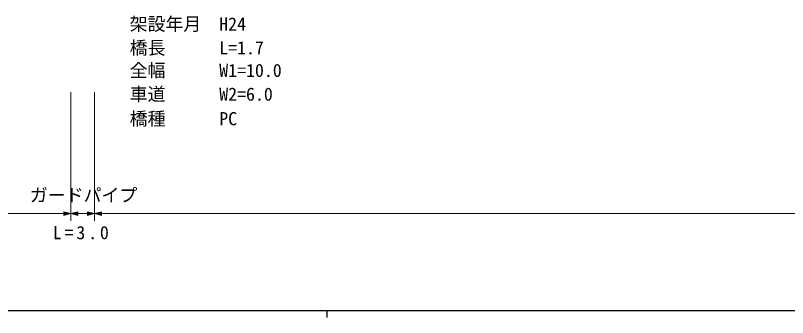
# Model space of a CAD drawing. Units: millimetres, scale not verified. Extents: x 40000 to 680000, y 20000 to 380000.
# Drawn here: x 224508 to 332318, y 204000 to 246162 of the extents above; entities that cross this region are included whole.
import ezdxf
from ezdxf.enums import TextEntityAlignment as Align

# ---------------------------------------------------------------- set-up
doc = ezdxf.new("R2010")
doc.units = ezdxf.units.MM
doc.header["$LTSCALE"] = 1000
doc.layers.add('M-STR-HTXT', color=7, linetype='Continuous', lineweight=13)
doc.layers.add('M-TTL-BAND', color=7, linetype='Continuous', lineweight=25)
doc.styles.add('ＭＳ ゴシック', font='')
doc.styles.get('ＭＳ ゴシック').set_extended_font_data('MS Gothic')

msp = doc.modelspace()

# ---------------------------------------------------------------- linework, layer by layer
at = {"layer": 'M-STR-HTXT'}
for p, q in [((232242, 235475), (232242, 217512)), ((235547, 235475), (235547, 217512)), ((567161, 218512), (67382, 218512)), ((232242, 218512), (231242, 218762)), ((231242, 218762), (231242, 218262)), ((231242, 218262), (232242, 218512)), ((231266, 218299), (231266, 218724)), ((231266, 218724), (232136, 218512)), ((232139, 218512), (231266, 218299)), ((231304, 218336), (231304, 218686)), ((231304, 218686), (232036, 218512)), ((232036, 218512), (231304, 218336)), ((231342, 218374), (231342, 218649)), ((231342, 218649), (231936, 218512)), ((231936, 218512), (231342, 218374)), ((231379, 218412), (231379, 218612)), ((231379, 218612), (231834, 218512)), ((231834, 218512), (231379, 218412)), ((231416, 218449), (231416, 218574)), ((231416, 218574), (231734, 218512)), ((231734, 218512), (231416, 218449)), ((231454, 218486), (231454, 218536)), ((231454, 218536), (231632, 218512)), ((231454, 218512), (231632, 218512)), ((231632, 218512), (231454, 218486)), ((233242, 218762), (232242, 218512)), ((232242, 218512), (233242, 218262)), ((232344, 218512), (233216, 218724)), ((233216, 218299), (232346, 218512)), ((232446, 218512), (233179, 218686)), ((233179, 218336), (232446, 218512)), ((232546, 218512), (233142, 218649)), ((233142, 218374), (232546, 218512)), ((232649, 218512), (233104, 218612)), ((233104, 218412), (232649, 218512)), ((232749, 218512), (233066, 218574)), ((233066, 218449), (232749, 218512)), ((232852, 218512), (233029, 218536)), ((233029, 218512), (232852, 218512)), ((233029, 218486), (232852, 218512)), ((233029, 218536), (233029, 218486)), ((233066, 218574), (233066, 218449)), ((233104, 218612), (233104, 218412)), ((233142, 218649), (233142, 218374)), ((233179, 218686), (233179, 218336)), ((233216, 218724), (233216, 218299)), ((233242, 218262), (233242, 218762)), ((235547, 218512), (234547, 218762)), ((234547, 218762), (234547, 218262)), ((234547, 218262), (235547, 218512)), ((234572, 218299), (234572, 218724)), ((234572, 218724), (235442, 218512)), ((235444, 218512), (234572, 218299)), ((234610, 218336), (234610, 218686)), ((234610, 218686), (235342, 218512)), ((235342, 218512), (234610, 218336)), ((234647, 218374), (234647, 218649)), ((234647, 218649), (235242, 218512)), ((235242, 218512), (234647, 218374)), ((234684, 218412), (234684, 218612)), ((234684, 218612), (235140, 218512)), ((235140, 218512), (234684, 218412)), ((234722, 218449), (234722, 218574)), ((234722, 218574), (235040, 218512)), ((235040, 218512), (234722, 218449)), ((234760, 218486), (234760, 218536)), ((234760, 218536), (234937, 218512)), ((234760, 218512), (234937, 218512)), ((234937, 218512), (234760, 218486)), ((236547, 218762), (235547, 218512)), ((235547, 218512), (236547, 218262)), ((235650, 218512), (236522, 218724)), ((236522, 218299), (235652, 218512)), ((235752, 218512), (236484, 218686)), ((236484, 218336), (235752, 218512)), ((235852, 218512), (236447, 218649)), ((236447, 218374), (235852, 218512)), ((235954, 218512), (236410, 218612)), ((236410, 218412), (235954, 218512)), ((236054, 218512), (236372, 218574)), ((236372, 218449), (236054, 218512)), ((236157, 218512), (236334, 218536)), ((236334, 218512), (236157, 218512)), ((236334, 218486), (236157, 218512)), ((236334, 218536), (236334, 218486)), ((236372, 218574), (236372, 218449)), ((236410, 218612), (236410, 218412)), ((236447, 218649), (236447, 218374)), ((236484, 218686), (236484, 218336)), ((236522, 218724), (236522, 218299)), ((236547, 218262), (236547, 218762))]:
    msp.add_line(p, q, dxfattribs=at)
at = {"layer": 'M-TTL-BAND'}
for p, q in [((40000, 205000), (579000, 205000)), ((268000, 205000), (268000, 204000))]:
    msp.add_line(p, q, dxfattribs=at)

# ---------------------------------------------------------------- texts
at = {"layer": 'M-STR-HTXT', "style": 'ＭＳ ゴシック'}
for s, p in [('架設年月\u3000H24', (240461, 243502)), ('橋長\u3000\u3000\u3000L=1.7', (240461, 240187)), ('全幅\u3000\u3000\u3000W1=10.0', (240461, 237030)), ('車道\u3000\u3000\u3000W2=6.0', (240461, 233716)), ('橋種\u3000\u3000\u3000PC', (240461, 230292)), ('ガードパイプ', (226519, 219617))]:
    msp.add_text(s, height=1833, dxfattribs=at).set_placement(p, align=Align.BOTTOM_LEFT)
at = {"layer": 'M-STR-HTXT', "insert": (229717, 214907), "char_height": 1833, "attachment_point": 7, "style": 'ＭＳ ゴシック'}
msp.add_mtext('\\T1.32;L=3.0', dxfattribs=at)

doc.saveas('drawing.dxf')
